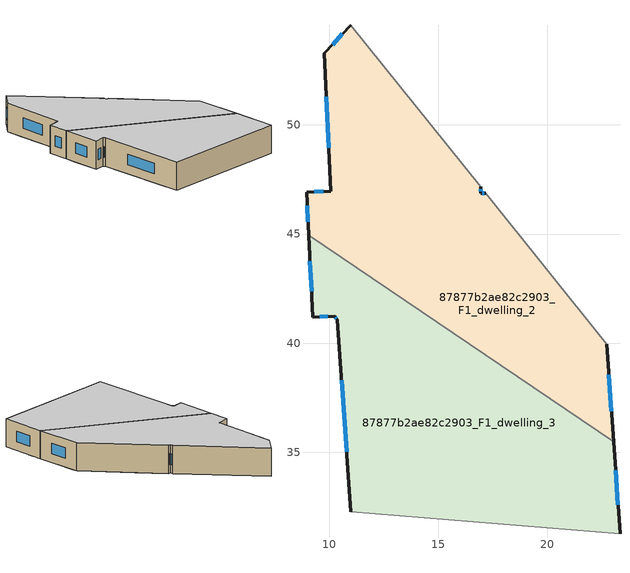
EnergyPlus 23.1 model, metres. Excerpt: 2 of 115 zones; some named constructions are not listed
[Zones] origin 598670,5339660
87877b2ae82c2903_F1_dwelling_2
 floor to 87877b2ae82c2903_F0_dwelling_2 (EU_floor_Construction): 17.17,46.86 19.22,44.3 10.4,44.03 9.06,44.94 8.96,46.92 10.07,46.97 16.91,47.18 16.93,47.16 16.94,46.86 z3
 floor to 87877b2ae82c2903_F0_dwelling_1 (EU_floor_Construction): 13.35,51.63 16.91,47.18 10.07,46.97 9.86,51.52 z3
 floor to 87877b2ae82c2903_F0_dwelling_3 (EU_floor_Construction): 19.22,44.3 22.72,39.94 22.75,39.48 17.38,39.31 10.4,44.03 z3
 floor to 87877b2ae82c2903_F0_dwelling_4 (EU_floor_Construction): 22.75,39.48 23.03,35.49 17.38,39.31 z3
 floor to 87877b2ae82c2903_F0_dwelling_0 (EU_floor_Construction): 10.99,54.58 13.35,51.63 9.86,51.52 9.78,53.27 z3
 wall outside (EU_wall_Construction): 10.99,54.58 9.78,53.27 10.07,46.97 8.96,46.92 9.06,44.94 / 17.17,46.86 16.94,46.86 16.93,47.16 / 23.03,35.49 22.72,39.94 z3:6
 wall to 87877b2ae82c2903_F1_dwelling_1 (EU_wall_Construction): 16.93,47.16 10.99,54.58 / 22.72,39.94 17.17,46.86 z3:6
 wall to 87877b2ae82c2903_F1_dwelling_3 (EU_wall_Construction): 9.06,44.94 23.03,35.49 z3:6
 window (EU_Window_Construction): 9.87,51.3 9.98,48.94 / 10.61,54.17 10.16,53.68 / 16.94,46.95 16.93,47.06 / 17.1,46.86 17.01,46.86 / 22.93,36.89 22.81,38.54 / 8.99,46.3 9.03,45.56 / 9.72,46.95 9.31,46.93 z3.94:5.06
 ceiling to 87877b2ae82c2903_F2_dwelling_2 (EU_floor_Construction): 23.03,35.49 22.72,39.94 17.17,46.86 16.94,46.86 16.93,47.16 10.99,54.58 9.78,53.27 10.07,46.97 8.96,46.92 9.06,44.94 z6
87877b2ae82c2903_F1_dwelling_3
 floor to 87877b2ae82c2903_F0_dwelling_3 (EU_floor_Construction): 17.38,39.31 10.51,39.1 10.37,41.06 10.25,41.24 9.25,41.19 9.11,43.99 10.4,44.03 z3
 floor to 87877b2ae82c2903_F0_dwelling_4 (EU_floor_Construction): 23.03,35.49 23.13,34 23.15,33.78 23.15,33.75 10.91,33.37 10.91,33.4 10.89,33.62 10.51,39.1 17.38,39.31 z3
 floor to 87877b2ae82c2903_F0_dwelling_2 (EU_floor_Construction): 10.4,44.03 9.11,43.99 9.06,44.94 z3
 floor to 87877b2ae82c2903_F0_dwelling_5 (EU_floor_Construction): 23.15,33.75 23.32,31.26 10.98,32.27 10.91,33.37 z3
 wall outside (EU_wall_Construction): 9.06,44.94 9.25,41.19 10.25,41.24 10.37,41.06 10.98,32.27 / 23.32,31.26 23.03,35.49 z3:6
 wall to 87877b2ae82c2903_F1_dwelling_4 (EU_wall_Construction): 10.98,32.27 23.32,31.26 z3:6
 window (EU_Window_Construction): 9.56,41.21 9.93,41.23 / 9.12,43.76 9.19,42.37 / 23.23,32.58 23.12,34.16 / 10.56,38.31 10.79,35.03 / 10.29,41.19 10.33,41.12 z3.94:5.06
 ceiling to 87877b2ae82c2903_F2_dwelling_3 (EU_floor_Construction): 23.32,31.26 23.03,35.49 9.06,44.94 9.25,41.19 10.25,41.24 10.37,41.06 10.98,32.27 z6
[SCHEDULE:FILE] Column Number=1; Rows to Skip at Top=0; Number of Hours of Data=8760; Column Separator=Comma; Interpolate to Timestep=No; Minutes per Item=60; Adjust Schedule for Daylight Savings=Yes
Name | File
EU_Step8_GainSchedule_87877b2ae82c2903_F1_dwelling_8_f000 | ../../schedules/87877b2ae82c2903/87877b2ae82c2903_F1_dwelling_8_f000_gain.csv
EU_Step8_GainSchedule_87877b2ae82c2903_F1_dwelling_9_f000 | ../../schedules/87877b2ae82c2903/87877b2ae82c2903_F1_dwelling_9_f000_gain.csv
EU_Step8_GainSchedule_87877b2ae82c2903_F1_dwelling_10_f000 | ../../schedules/87877b2ae82c2903/87877b2ae82c2903_F1_dwelling_10_f000_gain.csv
EU_Step8_GainSchedule_87877b2ae82c2903_F1_dwelling_11_f000 | ../../schedules/87877b2ae82c2903/87877b2ae82c2903_F1_dwelling_11_f000_gain.csv
EU_Step8_GainSchedule_87877b2ae82c2903_F1_dwelling_12_f000 | ../../schedules/87877b2ae82c2903/87877b2ae82c2903_F1_dwelling_12_f000_gain.csv
EU_Step8_GainSchedule_87877b2ae82c2903_F1_dwelling_13_f000 | ../../schedules/87877b2ae82c2903/87877b2ae82c2903_F1_dwelling_13_f000_gain.csv
EU_Step8_GainSchedule_87877b2ae82c2903_F1_dwelling_14_f000 | ../../schedules/87877b2ae82c2903/87877b2ae82c2903_F1_dwelling_14_f000_gain.csv
EU_Step8_GainSchedule_87877b2ae82c2903_F1_dwelling_15_f000 | ../../schedules/87877b2ae82c2903/87877b2ae82c2903_F1_dwelling_15_f000_gain.csv
EU_Step8_GainSchedule_87877b2ae82c2903_F1_dwelling_16_f000 | ../../schedules/87877b2ae82c2903/87877b2ae82c2903_F1_dwelling_16_f000_gain.csv
EU_Step8_GainSchedule_87877b2ae82c2903_F1_dwelling_17_f000 | ../../schedules/87877b2ae82c2903/87877b2ae82c2903_F1_dwelling_17_f000_gain.csv
EU_Step8_GainSchedule_87877b2ae82c2903_F1_dwelling_18_f000 | ../../schedules/87877b2ae82c2903/87877b2ae82c2903_F1_dwelling_18_f000_gain.csv
